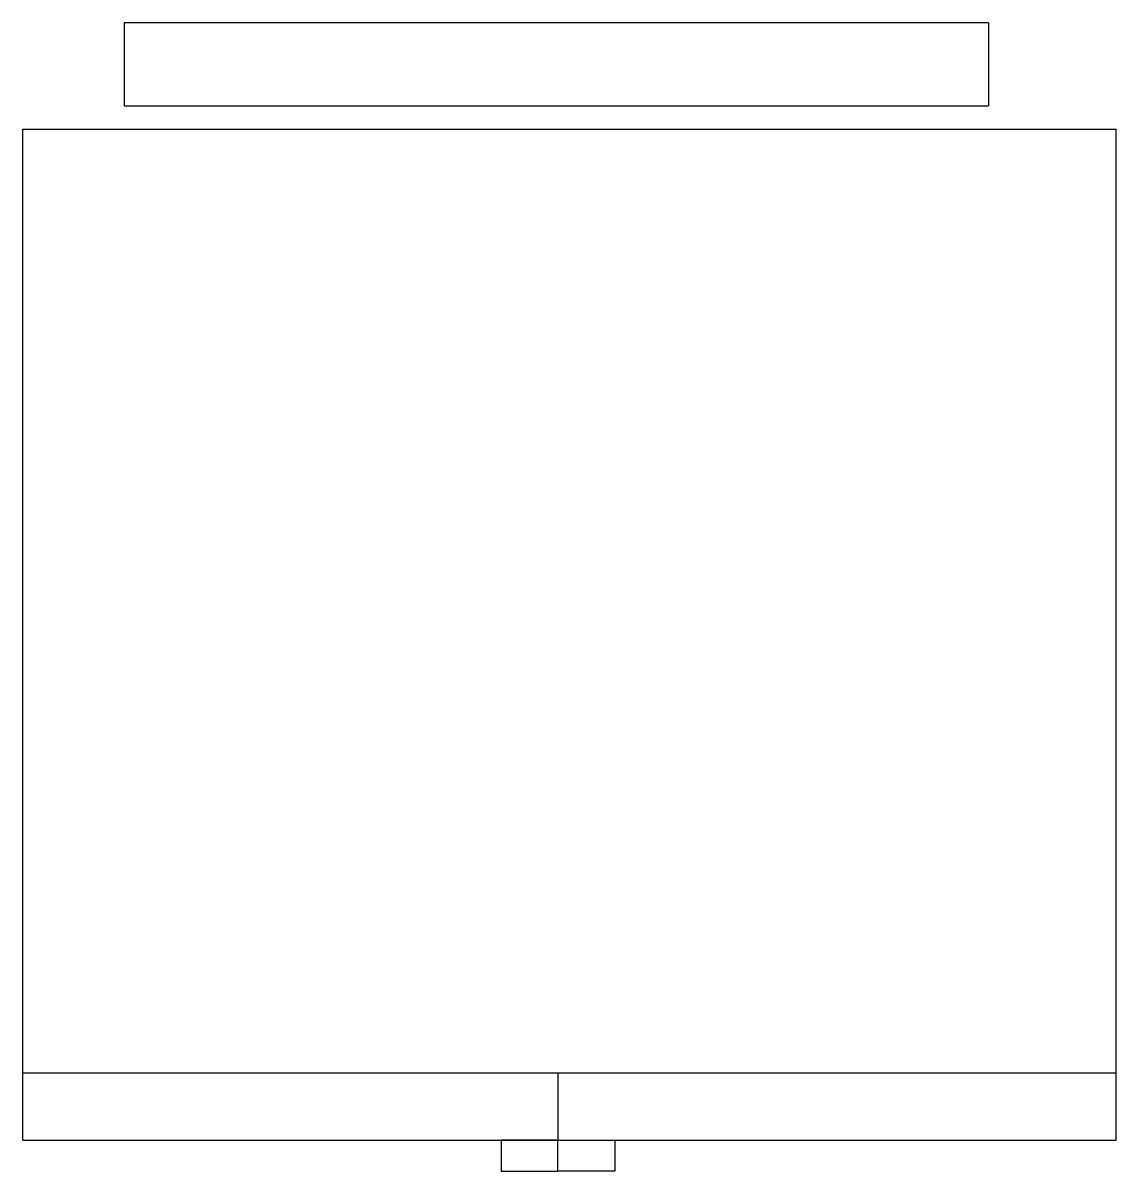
# Model space of a CAD drawing. Extents: x 8.975 to 9.78, y 3.489 to 4.334.
import ezdxf

# ---------------------------------------------------------------- set-up
doc = ezdxf.new("R2010")
doc.units = 0
doc.header["$MEASUREMENT"] = 0
doc.layers.add('A-PEÇAS', color=2, linetype='CONTINUOUS')

msp = doc.modelspace()

# ---------------------------------------------------------------- linework, layer by layer
at = {"layer": 'A-PEÇAS'}
for p, q in [((9.68608, 4.33431), (9.68608, 4.27336)), ((8.97493, 4.2561), (9.77993, 4.2561)), ((8.97493, 3.51156), (8.97493, 4.2561)), ((9.77993, 3.51156), (9.77993, 4.2561)), ((8.97493, 3.56108), (9.77993, 3.56108)), ((9.36893, 3.56108), (9.36893, 3.51156)), ((8.97493, 3.51156), (9.77993, 3.51156))]:
    msp.add_line(p, q, dxfattribs=at)
msp.add_lwpolyline([(9.68608, 4.33431), (9.04938, 4.33431), (9.04938, 4.27336), (9.68608, 4.27336)], dxfattribs=at)
for points in [[(9.36893, 3.51156), (9.32709, 3.51156), (9.32709, 3.48877), (9.36893, 3.48877)], [(9.36893, 3.51156), (9.41077, 3.51156), (9.41077, 3.48877), (9.36893, 3.48877)]]:
    msp.add_lwpolyline(points, close=True, dxfattribs=at)

doc.saveas('drawing.dxf')
